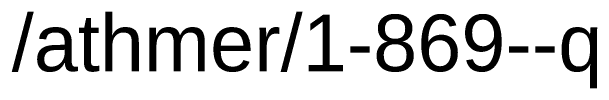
# Model space of a CAD drawing. Header units: millimetres. Extents: x 18 to 198, y 19 to 248.
# Drawn here: x 85.33 to 121.42, y 19.1 to 23.84 of the extents above; entities that cross this region are included whole.
import ezdxf
from ezdxf.enums import TextEntityAlignment as Align

# ---------------------------------------------------------------- set-up
doc = ezdxf.new("R2010")
doc.units = ezdxf.units.MM
doc.layers.add('Standard', color=7, linetype='Continuous')
doc.styles.add('SEACAD_Arial', font='ARIAL.TTF')

msp = doc.modelspace()

# ---------------------------------------------------------------- texts
at = {"layer": 'Standard', "color": 7, "linetype": 'Continuous', "style": 'SEACAD_Arial'}
msp.add_text('/athmer/1-869--q', height=3.5, dxfattribs=at).set_placement((85.32607090956712, 23.65334849077655), align=Align.TOP_LEFT)

doc.saveas('drawing.dxf')
